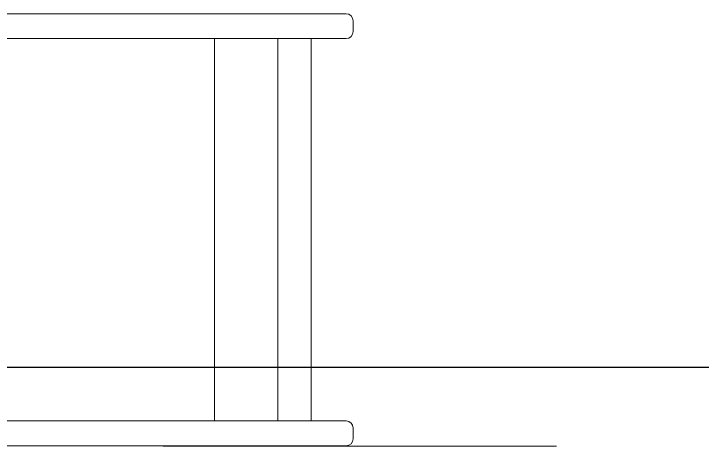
# Model space of a CAD drawing. Header units: centimetres. Extents: x -20963 to 233486, y -95276 to 159172.
# Drawn here: x 105709.2 to 105796.7, y 31808.4 to 31863.3 of the extents above; entities that cross this region are included whole.
import ezdxf

# ---------------------------------------------------------------- set-up
doc = ezdxf.new("R2010")
doc.units = ezdxf.units.CM
doc.header["$LTSCALE"] = 10
doc.header["$MEASUREMENT"] = 0
for name, pattern in [('006 plans$0$Dash2', [3, 1.5, -1.5]), ('006 plans$0$HIDDEN', [0.375, 0.25, -0.125]), ('DASHDOT2', [0.5, 0.25, -0.125, 0, -0.125])]:
    doc.linetypes.add(name, pattern=pattern)
for name, color, linetype in [('006 plans$0$$0$A-ELV-20', 11, 'Continuous'), ('A-MA-DEMISE LINE', 10, 'DASHDOT2'), ('LP-DIMENSION_INT_100', 51, 'Continuous')]:
    doc.layers.add(name, color=color, linetype=linetype)
doc.layers.add('006 plans$0$A-FLOR-OVHD', color=1, linetype='006 plans$0$Dash2', lineweight=13)
doc.layers.add('ARK_METAL', color=252, linetype='Continuous', lineweight=15)

# ---------------------------------------------------------------- blocks, each defined once
blk = doc.blocks.new('gfgf')
at = {"layer": '006 plans$0$$0$A-ELV-20'}
blk.add_line((404997.39, 245501.07), (390947, 245501.07), dxfattribs=at)
at = {"layer": '006 plans$0$A-FLOR-OVHD', "linetype": '006 plans$0$HIDDEN', "ltscale": 200}
blk.add_line((405097.39, 245401.07), (390896.66, 245401.07), dxfattribs=at)
blk = doc.blocks.new('PLAN')
at = {"layer": 'A-MA-DEMISE LINE', "color": 4, "xscale": 0.1, "yscale": 0.1, "zscale": 0.1}
blk.add_blockref('gfgf', (62317.381, 7268.244, 0), dxfattribs=at)

msp = doc.modelspace()

# ---------------------------------------------------------------- linework, layer by layer
at = {"layer": 'ARK_METAL'}
for p, q in [((105695.286, 31863.311), (105751.416, 31863.311)), ((105752.316, 31862.411), (105752.316, 31861.061)), ((105695.286, 31860.161), (105751.416, 31860.161)), ((105734.695, 31860.161), (105734.695, 31835.861)), ((105742.735, 31860.161), (105742.735, 31835.861)), ((105747.006, 31860.161), (105747.006, 31835.861)), ((105734.695, 31811.561), (105734.695, 31835.861)), ((105742.735, 31811.561), (105742.735, 31835.861)), ((105747.006, 31811.561), (105747.006, 31835.861)), ((105695.286, 31811.561), (105751.416, 31811.561)), ((105695.286, 31811.561), (105751.416, 31811.561)), ((105752.316, 31809.311), (105752.316, 31810.661)), ((105752.316, 31809.311), (105752.316, 31810.661)), ((105695.286, 31808.411), (105751.416, 31808.411)), ((105695.286, 31808.411), (105751.416, 31808.411))]:
    msp.add_line(p, q, dxfattribs=at)
for centre, start, end in [((105751.416, 31862.411), 0, 90), ((105751.416, 31861.061), 270, 0), ((105751.416, 31810.661), 0, 90), ((105751.416, 31810.661), 0, 90), ((105751.416, 31809.311), 270, 0), ((105751.416, 31809.311), 270, 0)]:
    msp.add_arc(centre, 0.9, start, end, dxfattribs=at)

# ---------------------------------------------------------------- block references
at = {"layer": 'LP-DIMENSION_INT_100', "color": 2}
msp.add_blockref('PLAN', (4076.067, 0), dxfattribs=at)

doc.saveas('drawing.dxf')
